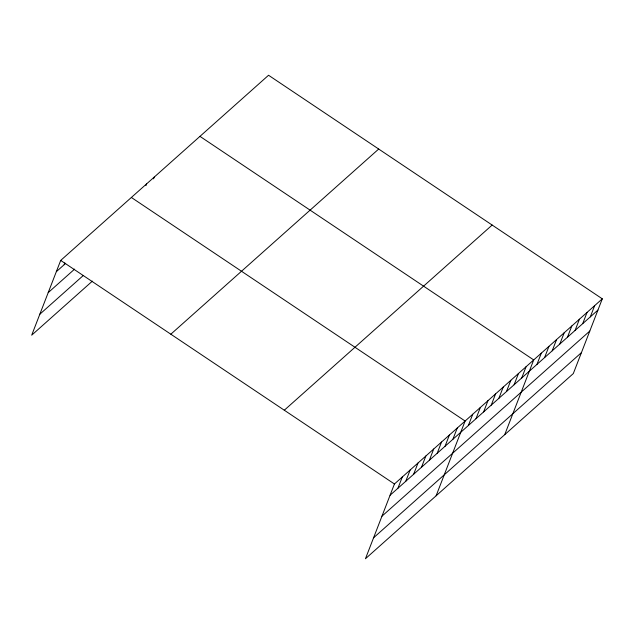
<?xml version="1.0" encoding="UTF-8"?>
<svg xmlns="http://www.w3.org/2000/svg" width="634" height="634" viewBox="0 0 634 634"><rect width="100%" height="100%" fill="white"/><g stroke="black" fill="none" stroke-linecap="round" stroke-linejoin="round"><path stroke-width="0.95" d="M602.3 298.828L394.435 483.996L365.446 558.744L573.302 373.577L602.3 298.828L268.554 75.256L60.698 260.423L31.7 335.172L92.382 281.124M64.177 264.687L64.85 262.959M145.939 185.619L146.612 183.892M153.563 178.836L154.228 177.1M397.922 488.251L402.289 476.998M405.776 481.261L410.143 470M413.63 474.264L417.996 463.01M421.483 467.266L425.85 456.012M429.337 460.276L433.704 449.015M437.183 453.278L441.549 442.017M445.036 446.281L449.403 435.027M452.89 439.291L457.257 428.029M436.113 495.788L465.11 421.031L131.365 197.467M468.368 425.501L472.734 414.248M475.983 418.717L480.35 407.456M483.607 411.926L487.974 400.664M491.231 405.134L495.598 393.88M498.855 398.342L503.222 387.089M506.471 391.558L510.838 380.297M514.095 384.767L518.461 373.505M521.719 377.975L526.085 366.721M504.712 434.678L533.701 359.93L199.964 136.365M536.958 364.399L541.325 353.138M544.582 357.608L548.949 346.354M552.206 350.816L556.573 339.562M559.822 344.032L564.189 332.771M567.446 337.24L571.813 325.979M575.07 330.449L579.436 319.195M582.694 323.665L587.06 312.404M590.309 316.873L594.676 305.612M56.331 271.685L65.611 263.419M48.2 292.639L74.614 269.109M39.823 314.226L83.371 275.433M170.831 334.205L378.696 149.038M284.301 410.214L492.166 225.046M390.068 495.249L597.933 310.081M381.945 516.203L589.81 331.035M373.569 537.79L581.433 352.623M60.698 260.423L394.435 483.996"/></g></svg>
